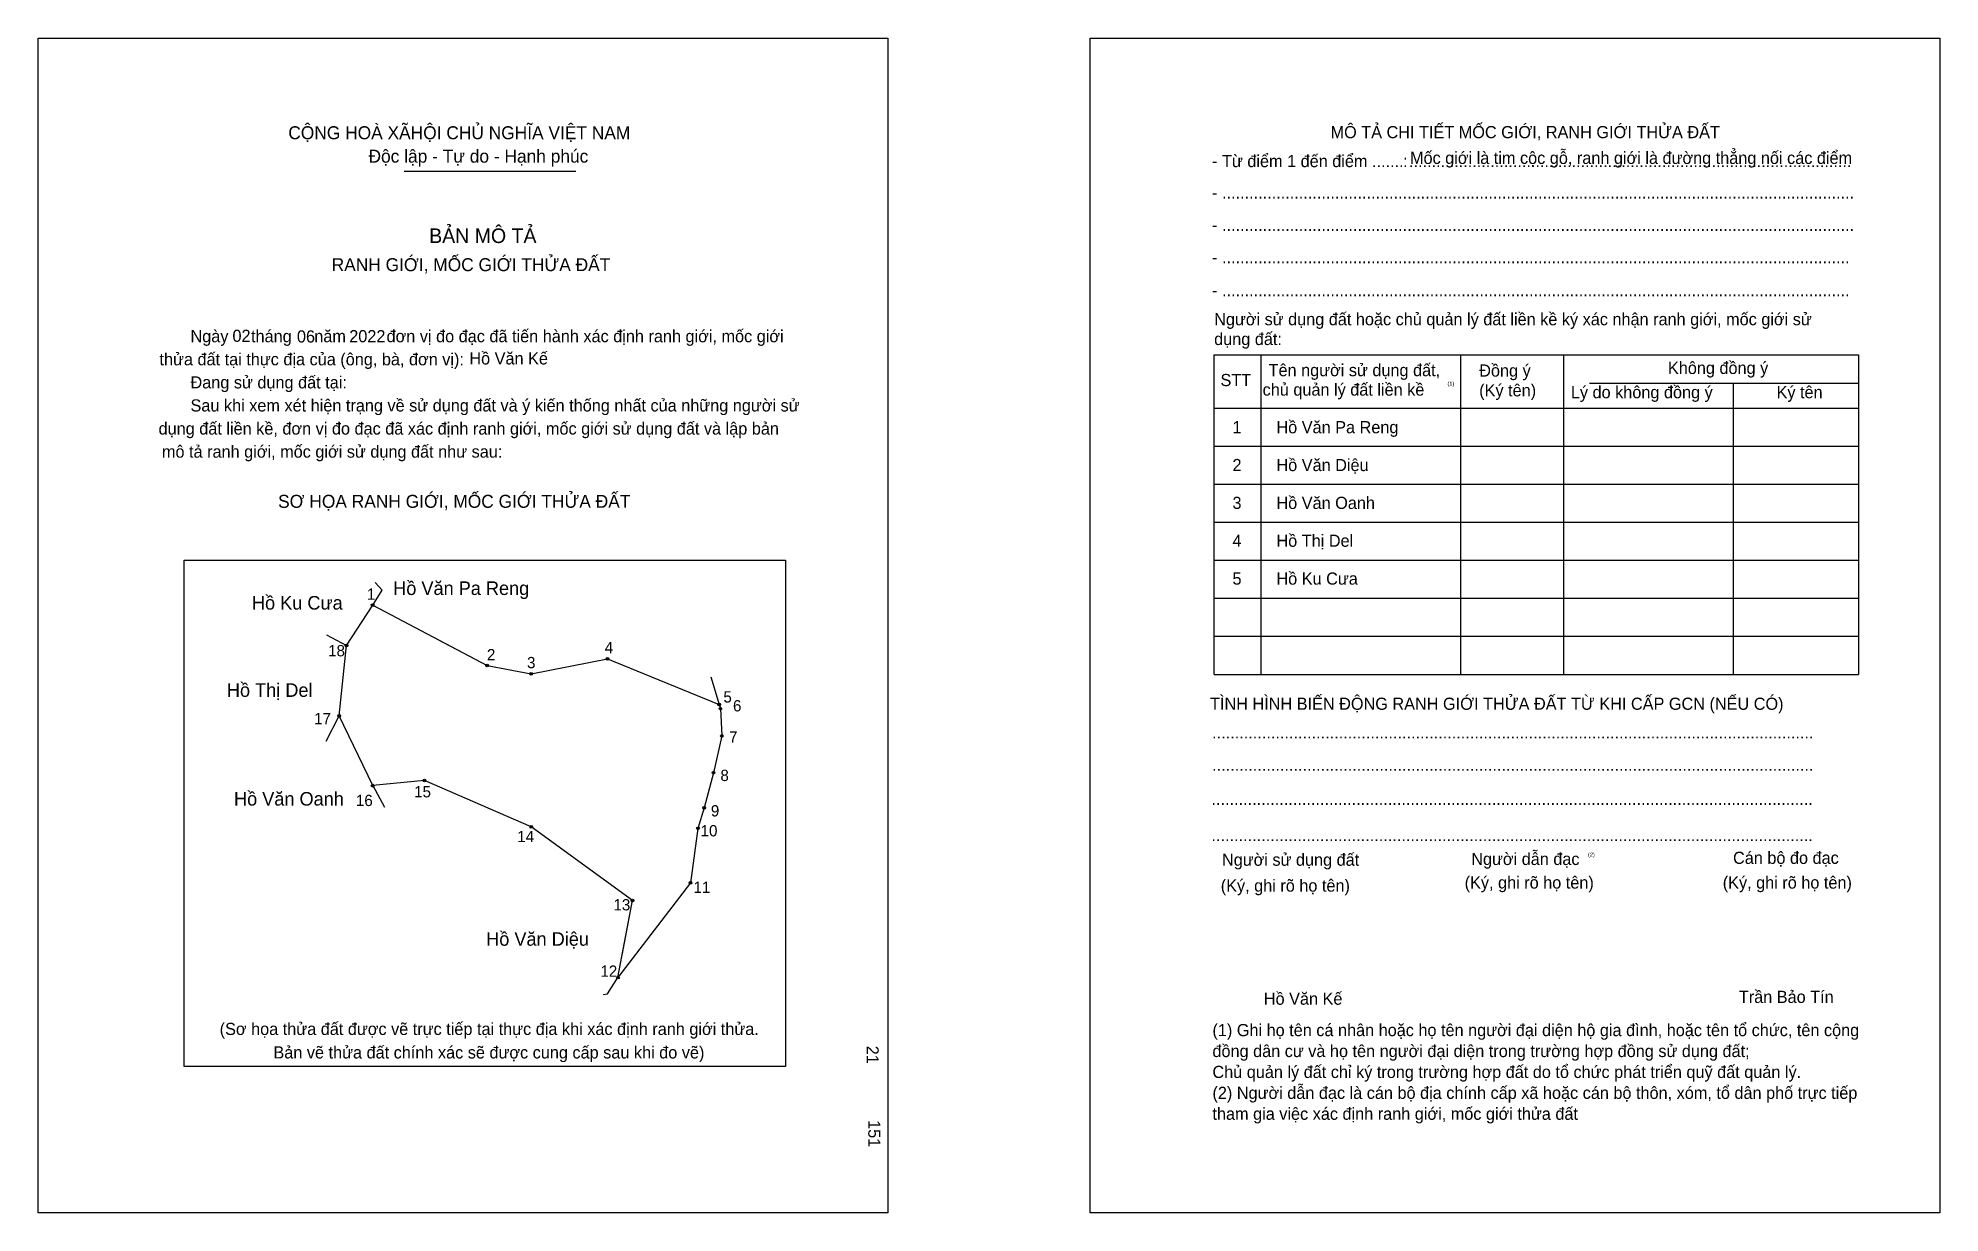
# Model space of a CAD drawing. Extents: x 546650 to 547458, y 1825749 to 1826248.
import ezdxf

# ---------------------------------------------------------------- set-up
doc = ezdxf.new("R2010")
doc.units = 0
for name, color, linetype in [('bmtKhungInTrang1', 7, 'Continuous'), ('bmtKhungInTrang2', 7, 'Continuous'), ('bmtNoiDung', 7, 'Continuous'), ('bmtTemplate', 7, 'Continuous'), ('CanhThua', 7, 'Continuous'), ('MocDinhThua', 7, 'Continuous'), ('RauThua', 7, 'Continuous'), ('SoHieuDinhThua', 7, 'Continuous'), ('TenChuLanCan', 7, 'Continuous')]:
    doc.layers.add(name, color=color, linetype=linetype)

msp = doc.modelspace()

# ---------------------------------------------------------------- linework, layer by layer
at = {"layer": 'bmtKhungInTrang1'}
msp.add_lwpolyline([(546649.56, 1826247.99), (547010.56, 1826247.99), (547010.56, 1825748.68), (546649.56, 1825748.68)], close=True, dxfattribs=at)
at = {"layer": 'bmtKhungInTrang2'}
msp.add_lwpolyline([(547096.64, 1826247.99), (547457.64, 1826247.99), (547457.64, 1825748.68), (547096.64, 1825748.68)], close=True, dxfattribs=at)
at = {"layer": 'bmtTemplate'}
for p, q in [((546805.12, 1826191.4), (546878.12, 1826191.4)), ((547169.06, 1826113.32), (547169.06, 1825977.58)), ((547253.99, 1826113.32), (547253.99, 1825977.58)), ((547297.67, 1826113.48), (547297.67, 1825977.58)), ((547423.08, 1826113.32), (547423.08, 1825977.58)), ((547308.76, 1826101.36), (547423.08, 1826101.36)), ((547149.27, 1826090.69), (547423.08, 1826090.69)), ((547149.27, 1826074.53), (547423.08, 1826074.53)), ((547149.27, 1826058.38), (547423.08, 1826058.38)), ((547149.27, 1826042.22), (547423.08, 1826042.22)), ((547149.27, 1826026.06), (547423.08, 1826026.06)), ((547149.27, 1826009.9), (547423.08, 1826009.9)), ((547149.27, 1825993.74), (547423.08, 1825993.74)), ((547149.27, 1825977.58), (547423.08, 1825977.58))]:
    msp.add_line(p, q, dxfattribs=at)
for points in [[(547149.09, 1826113.32), (547423.08, 1826113.32)], [(547149.09, 1826113.32), (547149.09, 1825977.58)], [(547369.79, 1826101.2), (547369.79, 1825977.58)]]:
    msp.add_lwpolyline(points, dxfattribs=at)
msp.add_lwpolyline([(546711.66, 1825810.87), (546711.66, 1826026.04), (546967.1, 1826026.04), (546967.1, 1825810.87)], close=True, dxfattribs=at)
at = {"layer": 'CanhThua'}
for p, q in [((546780.62, 1825989.89), (546791.74, 1826007.03)), ((546791.74, 1826007.03), (546840.37, 1825981.39)), ((546777.54, 1825959.99), (546780.62, 1825989.89)), ((546840.37, 1825981.39), (546859.03, 1825977.78)), ((546859.03, 1825977.78), (546891.55, 1825984.19)), ((546891.55, 1825984.19), (546938.93, 1825964.79)), ((546938.93, 1825964.79), (546939.46, 1825963)), ((546939.46, 1825963), (546940.12, 1825951.38)), ((546791.74, 1825930.28), (546777.54, 1825959.99)), ((546940.12, 1825951.38), (546936.55, 1825935.79)), ((546813.7, 1825932.44), (546791.74, 1825930.28)), ((546859.13, 1825912.83), (546813.7, 1825932.44)), ((546936.55, 1825935.79), (546932.54, 1825920.9)), ((546932.54, 1825920.9), (546929.96, 1825912.13)), ((546902.08, 1825881.43), (546859.13, 1825912.83)), ((546929.96, 1825912.13), (546926.72, 1825888.97)), ((546926.72, 1825888.97), (546895.97, 1825848.69)), ((546895.97, 1825848.69), (546902.08, 1825881.43))]:
    msp.add_line(p, q, dxfattribs=at)
at = {"layer": 'MocDinhThua'}
for centre in [(546791.74, 1826007.03), (546780.62, 1825989.89), (546840.37, 1825981.39), (546891.55, 1825984.19), (546859.03, 1825977.78), (546938.93, 1825964.79), (546939.46, 1825963), (546777.54, 1825959.99), (546940.12, 1825951.38), (546791.74, 1825930.28), (546813.7, 1825932.44), (546936.55, 1825935.79), (546932.54, 1825920.9), (546859.13, 1825912.83), (546929.96, 1825912.13), (546926.72, 1825888.97), (546902.08, 1825881.43), (546895.97, 1825848.69)]:
    msp.add_circle(centre, 0.576, dxfattribs=at)
at = {"layer": 'RauThua'}
for p, q in [((546791.74, 1826007.03), (546795.81, 1826013.31)), ((546792.76, 1826016.57), (546795.81, 1826013.31)), ((546772.18, 1825994.32), (546780.62, 1825989.89)), ((546819.46, 1825992.42), (546840.37, 1825981.39)), ((546935.46, 1825976.58), (546938.93, 1825964.79)), ((546772.04, 1825949.24), (546777.54, 1825959.99)), ((546791.74, 1825930.28), (546796.76, 1825921.13)), ((546897.75, 1825858.19), (546902.08, 1825881.43)), ((546889.64, 1825841.54), (546891.52, 1825841.87)), ((546891.52, 1825841.87), (546895.97, 1825848.69))]:
    msp.add_line(p, q, dxfattribs=at)

# ---------------------------------------------------------------- texts
at = {"layer": 'bmtNoiDung'}
for s, height, p in [('02', 5.165, (546732.17, 1826118.88)), ('2022', 5.165, (546781.78, 1826118.71)), ('06', 5.165, (546759.56, 1826118.59)), ('Hồ Văn Kế', 5.165, (546832.81, 1826109.27)), ('1', 5.17, (547157.04, 1826080.03)), ('Hồ Văn Pa Reng ', 5.1653, (547175.73, 1826080.03)), ('2', 5.17, (547157.04, 1826063.95)), ('Hồ Văn Diệu ', 5.1653, (547175.73, 1826063.95)), ('3', 5.17, (547157.04, 1826047.87)), ('Hồ Văn Oanh ', 5.1653, (547175.73, 1826047.87)), ('4', 5.17, (547157.04, 1826031.78)), ('Hồ Thị Del ', 5.1653, (547175.73, 1826031.78)), ('5', 5.17, (547157.04, 1826015.7)), ('Hồ Ku Cưa ', 5.165, (547175.73, 1826015.7)), ('Hồ Văn Kế', 5.165, (547170.37, 1825837.17))]:
    msp.add_text(s, height=height, dxfattribs=at).set_placement(p)
for s, p in [('21', (547001.57, 1825819.76)), ('151', (547002.3, 1825788.15))]:
    msp.add_text(s, height=5.165, rotation=270, dxfattribs=at).set_placement(p)
at = {"layer": 'bmtTemplate'}
for s, height, p in [('CỘNG HOÀ XÃHỘI CHỦ NGHĨA VIỆT NAM', 5.5096, (546755.89, 1826204.99)), ('MÔ TẢ CHI TIẾT MỐC GIỚI, RANH GIỚI THỬA ĐẤT', 5.1633, (547198.72, 1826205.43)), ('Độc lập - Tự do - Hạnh phúc', 5.5096, (546789.97, 1826195.03)), ('- Từ điểm 1 đến điểm .......', 5.1633, (547148.39, 1826193.12)), (':', 5.16, (547229.51, 1826193.12)), ('Mốc giới là tim cộc gỗ, ranh giới là đường thẳng nối các điểm', 5.1633, (547232.48, 1826194.48)), ('..................................................................................................', 5.1633, (547232.05, 1826193.12)), ('- ............................................................................................................................................', 5.16329, (547148.39, 1826179.74)), ('BẢN MÔ TẢ', 6.198, (546815.75, 1826160.88)), ('- ............................................................................................................................................', 5.16329, (547148.39, 1826166)), ('RANH GIỚI, MỐC GIỚI THỬA ĐẤT', 5.5096, (546774.31, 1826148.92)), ('- ...........................................................................................................................................', 5.16329, (547148.39, 1826152.26)), ('- ...........................................................................................................................................', 5.16329, (547148.39, 1826138.21)), ('Ngày     tháng     năm         đơn vị đo đạc đã tiến hành xác định ranh giới, mốc giới ', 5.1653, (546714.33, 1826118.71)), ('Người sử dụng đất hoặc chủ quản lý đất liền kề ký xác nhận ranh giới, mốc giới sử', 5.1633, (547149.27, 1826125.92)), ('dụng đất:', 5.163, (547149.27, 1826117.52)), ('thửa đất tại thực địa của (ông, bà, đơn vị):', 5.1653, (546701.16, 1826108.9)), ('Tên người sử dụng đất,', 5.1633, (547172.4, 1826104.27)), ('Đồng ý', 5.163, (547261.88, 1826104.11)), ('Không đồng ý', 5.1633, (547342.07, 1826105.24)), ('Đang sử dụng đất tại:', 5.1653, (546714.33, 1826099.09)), ('STT', 5.163, (547151.96, 1826100.07)), ('chủ quản lý đất liền kề', 5.1633, (547169.86, 1826096.01)), ('(1)', 1.722, (547248.39, 1826100.25)), ('(Ký tên)', 5.163, (547261.88, 1826095.71)), ('Lý do không đồng ý', 5.1633, (547300.83, 1826094.9)), ('Ký tên', 5.163, (547388.21, 1826094.9)), ('Sau khi xem xét hiện trạng về sử dụng đất và ý kiến thống nhất của những người sử ', 5.1653, (546714.33, 1826089.28)), ('dụng đất liền kề, đơn vị đo đạc đã xác định ranh giới, mốc giới sử dụng đất và lập bản', 5.1653, (546700.77, 1826079.47)), ('mô tả ranh giới, mốc giới sử dụng đất như sau:', 5.1653, (546702.2, 1826069.66)), ('SƠ HỌA RANH GIỚI, MỐC GIỚI THỬA ĐẤT', 5.5096, (546751.55, 1826048.35)), ('TÌNH HÌNH BIẾN ĐỘNG RANH GIỚI THỬA ĐẤT TỪ KHI CẤP GCN (NẾU CÓ)', 5.1633, (547147.52, 1825962.51)), ('.....................................................................................................................................', 5.17104, (547148.39, 1825950.36)), ('.....................................................................................................................................', 5.17104, (547148.39, 1825936.62)), ('.....................................................................................................................................', 5.17104, (547148.12, 1825922.08)), ('.....................................................................................................................................', 5.17104, (547148.12, 1825906.73)), ('Người sử dụng đất', 5.1633, (547152.6, 1825896.23)), ('Người dẫn đạc', 5.1633, (547258.5, 1825896.55)), ('(2)', 1.722, (547308.09, 1825900.11)), ('Cán bộ đo đạc', 5.1633, (547369.73, 1825897.03)), ('(Ký, ghi rõ họ tên)', 5.1633, (547152.07, 1825885.24)), ('(Ký, ghi rõ họ tên)', 5.1633, (547255.69, 1825886.53)), ('(Ký, ghi rõ họ tên)', 5.1633, (547365.35, 1825886.53)), ('Trần Bảo Tín', 5.1633, (547372.19, 1825837.94)), ('(Sơ họa thửa đất được vẽ trực tiếp tại thực địa khi xác định ranh giới thửa.', 5.1653, (546726.73, 1825824.32)), ('(1) Ghi họ tên cá nhân hoặc họ tên người đại diện hộ gia đình, hoặc tên tổ chức, tên cộng', 5.1633, (547148.54, 1825823.82)), ('Bản vẽ thửa đất chính xác sẽ được cung cấp sau khi đo vẽ)', 5.1653, (546749.57, 1825814.33)), ('đồng dân cư và họ tên người đại diện trong trường hợp đồng sử dụng đất;', 5.1633, (547148.54, 1825814.93)), ('Chủ quản lý đất chỉ ký trong trường hợp đất do tổ chức phát triển quỹ đất quản lý.', 5.1633, (547148.54, 1825806.04)), ('(2) Người dẫn đạc là cán bộ địa chính cấp xã hoặc cán bộ thôn, xóm, tổ dân phố trực tiếp', 5.1633, (547148.54, 1825797.16)), ('tham gia việc xác định ranh giới, mốc giới thửa đất', 5.1633, (547148.54, 1825788.27))]:
    msp.add_text(s, height=height, dxfattribs=at).set_placement(p)
at = {"layer": 'SoHieuDinhThua'}
for s, p in [('1', (546789.28, 1826009.28)), ('18', (546772.81, 1825985.22)), ('2', (546840.27, 1825983.52)), ('4', (546890.32, 1825986.57)), ('3', (546857.31, 1825980.18)), ('5', (546940.77, 1825965.6)), ('6', (546944.84, 1825961.83)), ('17', (546766.87, 1825956.36)), ('7', (546943.19, 1825948.58)), ('15', (546809.36, 1825925.3)), ('8', (546939.49, 1825932.23)), ('16', (546784.63, 1825921.61)), ('9', (546935.44, 1825917.2)), ('14', (546853.18, 1825906.27)), ('10', (546931.09, 1825908.72)), ('13', (546894.05, 1825877.26)), ('11', (546928.04, 1825884.72)), ('12', (546888.5, 1825849.06))]:
    msp.add_text(s, height=4.8, dxfattribs=at).set_placement(p)
at = {"layer": 'TenChuLanCan'}
for s, height, p in [('Hồ Ku Cưa', 5.76, (546740.44, 1826005.1)), ('Hồ Văn Pa Reng', 5.7599, (546800.46, 1826011.3)), ('Hồ Thị Del', 5.76, (546729.8, 1825968.01)), ('Hồ Văn Oanh', 5.7599, (546732.82, 1825921.8)), ('Hồ Văn Diệu', 5.7599, (546839.96, 1825862.25))]:
    msp.add_text(s, height=height, dxfattribs=at).set_placement(p)

doc.saveas('drawing.dxf')
